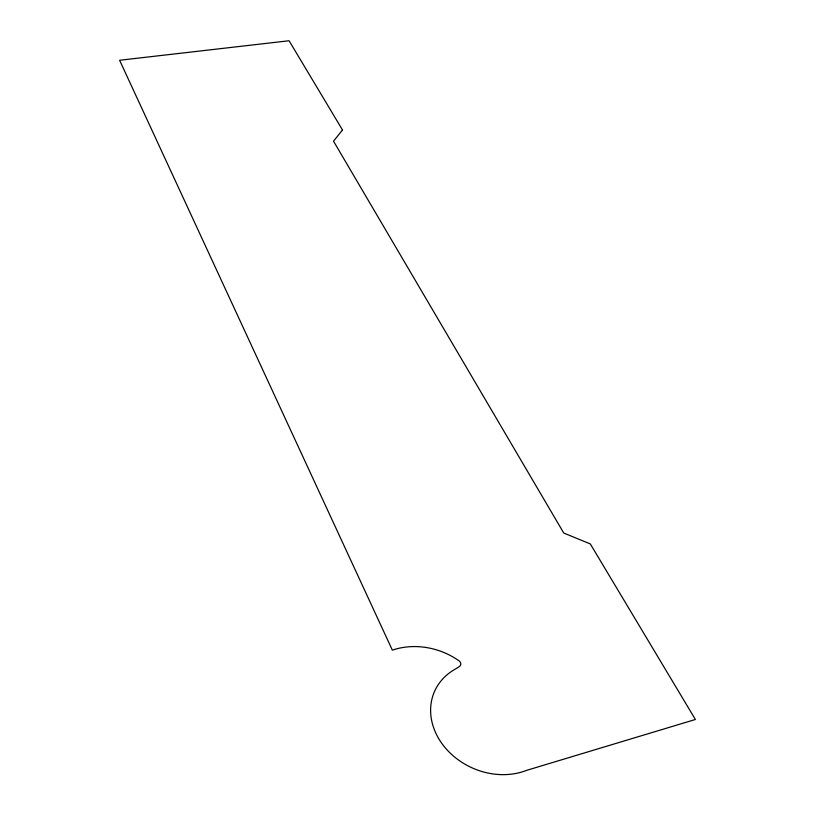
<?xml version="1.0" encoding="UTF-8"?>
<svg xmlns="http://www.w3.org/2000/svg" width="815" height="815" viewBox="0 0 815 815"><rect width="100%" height="100%" fill="white"/><g stroke="black" fill="none" stroke-linecap="round" stroke-linejoin="round"><path stroke-width="1.22" d="M342.494 129.972L333.518 141.168L563.766 533.051L590.305 543.931L695.389 719.482L526.582 770.369A65.485 54.452 24.6 0 1 441.465 742.893A65.485 54.452 24.6 0 1 455.544 668.962L458.988 666.762A4.309 3.535 20 0 0 459.466 661.169A66.331 56.092 19.5 0 0 392.341 650.136L119.611 60.269L289.081 40.75L342.494 129.972"/></g></svg>
